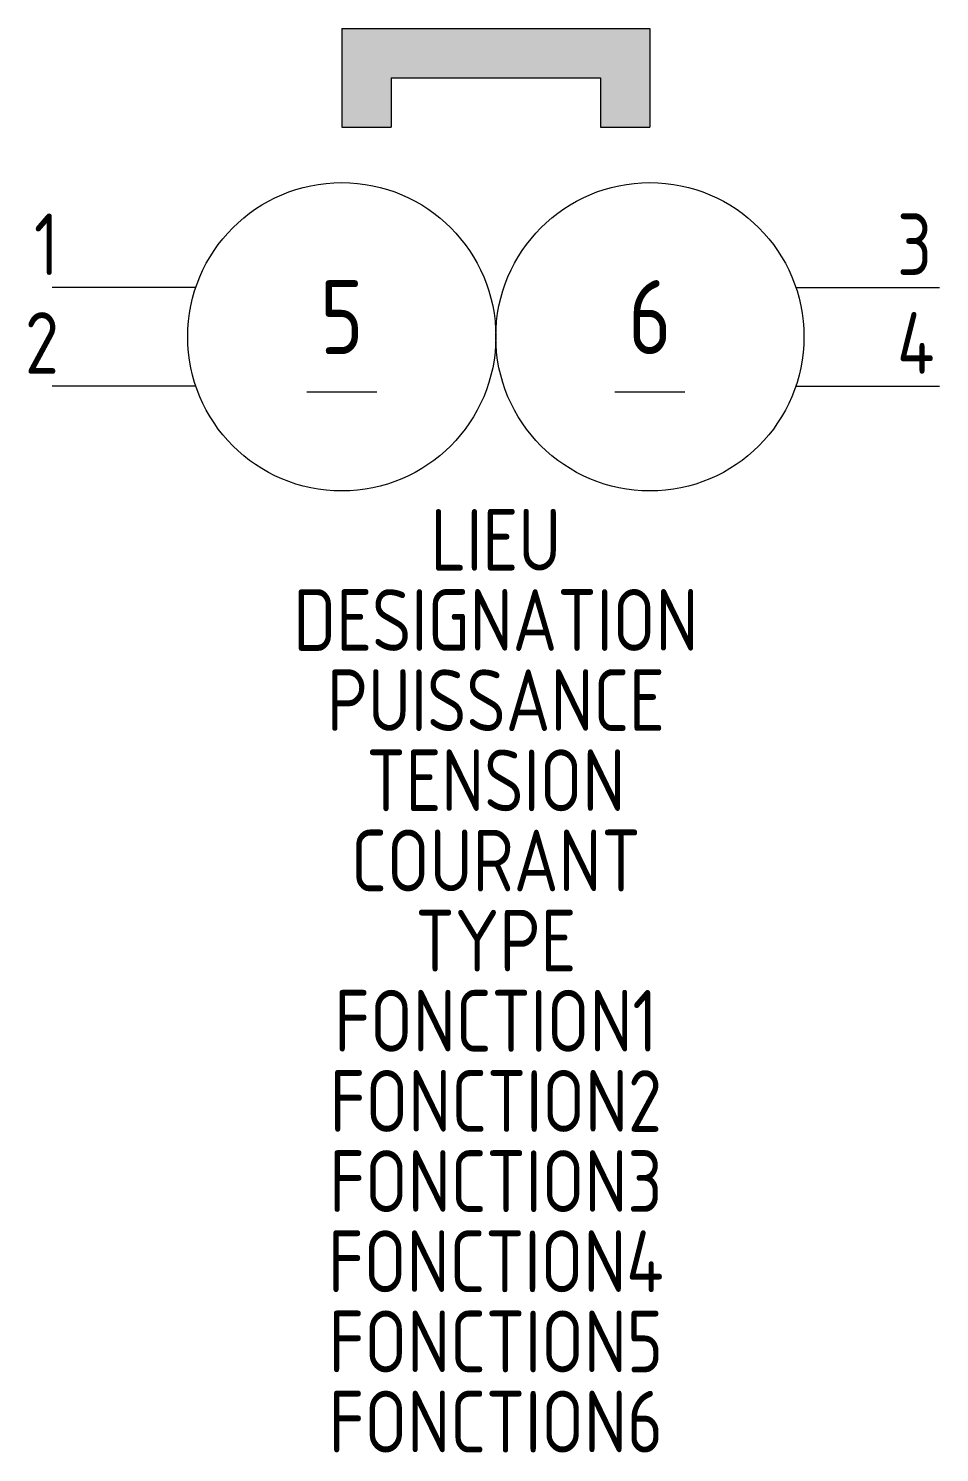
# Model space of a CAD drawing. Header units: millimetres. Extents: x -1 to 36, y -47.2 to 10.5.
import ezdxf
from ezdxf.enums import TextEntityAlignment as Align

# ---------------------------------------------------------------- set-up
doc = ezdxf.new("R2010")
doc.units = ezdxf.units.MM
for name, color, linetype in [('ELEC_FIL', 3, 'Continuous'), ('SYMB_FIL', 3, 'Continuous'), ('SYMB_FIL_FIN', 1, 'Continuous'), ('SYMB_TXT_CONTACT', 2, 'Continuous'), ('SYMB_TXT_NOM', 3, 'Continuous')]:
    doc.layers.add(name, color=color, linetype=linetype)
doc.styles.add('NET2_5', font='isocp.shx', dxfattribs={"width": 0.9, "height": 2.5})
doc.styles.add('NET_3', font='isocp.shx', dxfattribs={"width": 0.9, "height": 3})

msp = doc.modelspace()

# ---------------------------------------------------------------- hatches: boundary and pattern name
at = {"layer": 'ELEC_FIL'}
msp.add_hatch(color=256, dxfattribs=at).paths.add_polyline_path([(24.25, 10.5), (11.75, 10.5), (11.75, 6.5), (13.75, 6.5), (13.75, 8.5), (22.25, 8.5), (22.25, 6.5), (24.25, 6.5)])

# ---------------------------------------------------------------- linework, layer by layer
for p, q in [((11.75, 10.5), (24.25, 10.5)), ((11.75, 10.5), (11.75, 6.5)), ((24.25, 10.5), (24.25, 6.5)), ((13.75, 8.5), (22.25, 8.5)), ((13.75, 8.5), (13.75, 6.5)), ((22.25, 8.5), (22.25, 6.5)), ((11.75, 6.5), (13.75, 6.5)), ((22.25, 6.5), (24.25, 6.5))]:
    msp.add_line(p, q, dxfattribs=at)
at = {"layer": 'SYMB_FIL'}
for p, q in [((5.829, 0), (0, 0)), ((30.171, 0), (36, 0)), ((5.829, -4), (0, -4)), ((30.171, -4), (36, -4))]:
    msp.add_line(p, q, dxfattribs=at)
for centre in [(11.75, -2), (24.25, -2)]:
    msp.add_circle(centre, 6.25, dxfattribs=at)
at = {"layer": 'SYMB_FIL_FIN'}
for p, q in [((13.171, -4.25), (10.329, -4.25)), ((25.671, -4.25), (22.829, -4.25))]:
    msp.add_line(p, q, dxfattribs=at)

# ---------------------------------------------------------------- texts
at = {"layer": 'SYMB_TXT_CONTACT', "style": 'NET2_5', "width": 0.9, "flags": 8}
for tag, p in [('1', (0.275, 0.5)), ('2', (0.275, -3.5))]:
    msp.add_attdef(tag, text='', height=2.5, dxfattribs=at).set_placement(p, align=Align.RIGHT)
for tag, p in [('3', (34.275, 0.5)), ('4', (34.275, -3.5))]:
    msp.add_attdef(tag, p, '', height=2.5, dxfattribs=at)
at = {"layer": 'SYMB_TXT_CONTACT', "style": 'NET_3', "width": 0.9, "flags": 8}
for tag, text, p in [('5', 'M', (11.75, -1.2)), ('6', 'G', (24.25, -1.2))]:
    msp.add_attdef(tag, text=text, height=3, dxfattribs=at).set_placement(p, align=Align.MIDDLE_CENTER)
at = {"layer": 'SYMB_TXT_NOM', "style": 'NET2_5', "width": 0.9, "flags": 8}
for tag, text, p in [('LIEU', '', (18, -11.483)), ('DESIGNATION', 'M?', (18, -14.733)), ('PUISSANCE', 'KW', (18, -17.983)), ('TENSION', 'V', (18, -21.233)), ('COURANT', 'A', (18, -24.483)), ('TYPE', '', (18, -27.733)), ('FONCTION1', '', (18, -30.983)), ('FONCTION2', '', (18, -34.233)), ('FONCTION3', '', (18, -37.483)), ('FONCTION4', '', (18, -40.733)), ('FONCTION5', '', (18, -43.983)), ('FONCTION6', '', (18, -47.233))]:
    msp.add_attdef(tag, text=text, height=2.5, dxfattribs=at).set_placement(p, align=Align.CENTER)

doc.saveas('drawing.dxf')
